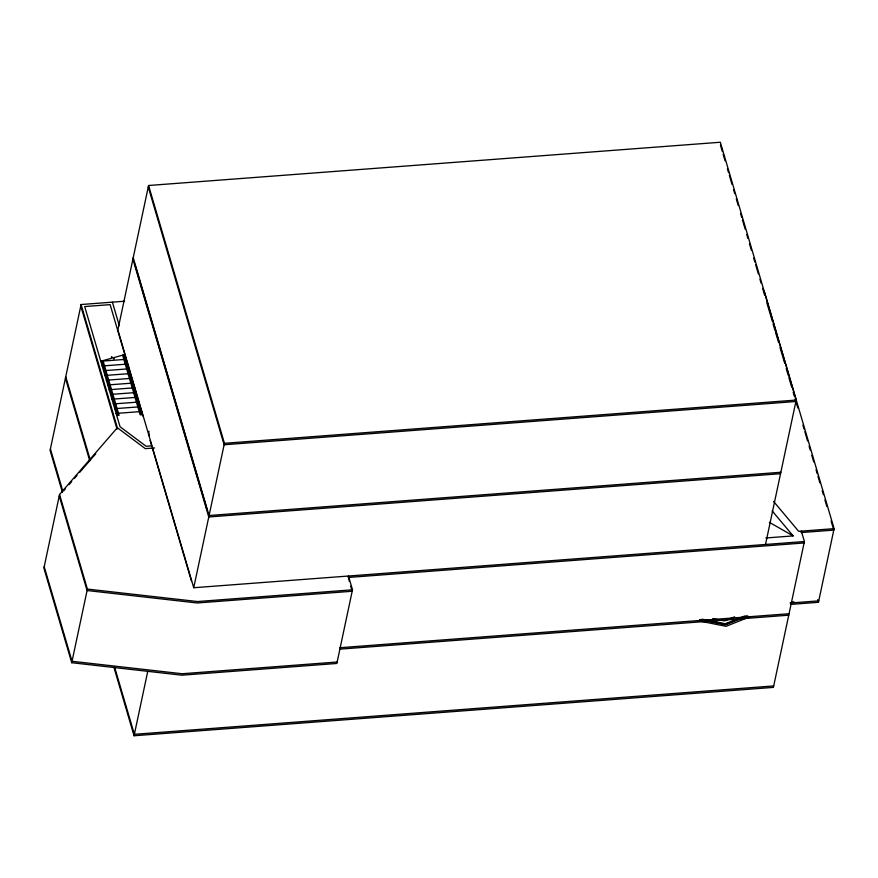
<?xml version="1.0" encoding="UTF-8"?>
<svg xmlns="http://www.w3.org/2000/svg" width="878" height="878" viewBox="0 0 878 878"><rect width="100%" height="100%" fill="white"/><g stroke="black" fill="none" stroke-linecap="round" stroke-linejoin="round"><path stroke-width="1.32" d="M724.394 624.499L724.559 623.621M124.61 301.231L81.094 304.523L50.09 450.381L62.47 492.459M81.094 304.523L117.345 427.729L59.55 494.479L43.9 568.132L71.733 662.725L181.834 675.193L336.845 663.461L352.495 589.807L348.445 576.023L349.246 581.225M765.506 544.47L796.203 400.061L720.333 142.247L148.569 185.499L117.871 329.919L193.731 587.733L804.402 541.528L801.34 531.135M71.733 662.725L87.394 589.083L59.55 494.479M804.402 541.528L773.397 687.386L134.06 735.753L147.723 671.483M193.731 587.733L224.428 443.313L148.569 185.499M791.144 604.371L818.45 602.308L834.1 528.655L764.222 291.178M63.699 490.791L65.477 488.739M69.033 484.634L71.7 481.55M74.367 478.466L77.034 475.382M79.7 472.309L95.702 453.816M734.623 616.828L724.482 620.889L712.793 618.573M744.742 616.016L725.338 623.775L702.323 619.231M726.71 623.775L746.289 615.939M747.847 615.851L725.623 624.741L699.546 619.594M750.152 616.674L726.084 626.31L697.516 620.658M124.819 354.569L114.03 357.565L114.041 359.102L111.528 356.677L111.495 358.268L100.772 361.242L101.947 361.154M791.276 602.319L793.921 601.814M103.11 361.067L123.875 359.486M125.049 359.398L126.223 359.311M102.166 365.983L103.341 365.896M104.515 365.808L125.28 364.238M126.443 364.15L127.617 364.063M103.571 370.725L104.734 370.637M105.909 370.549L126.673 368.979M127.837 368.892L129.011 368.804M104.965 375.477L106.128 375.389M107.303 375.301L128.067 373.721M129.242 373.633L130.405 373.545M106.359 380.218L107.533 380.13M108.696 380.042L129.461 378.473M130.635 378.385L131.799 378.297M107.753 384.959L108.927 384.871M110.09 384.784L130.855 383.214M132.029 383.126L133.204 383.038M109.146 389.711L110.321 389.623M111.495 389.536L132.26 387.955M133.423 387.867L134.597 387.78M110.551 394.452L111.715 394.365M112.889 394.277L133.654 392.707M134.817 392.62L135.991 392.532M111.945 399.194L113.108 399.106M114.283 399.018L135.047 397.449M136.222 397.361L137.385 397.273M113.339 403.946L114.513 403.858M115.677 403.77L136.441 402.201M137.616 402.102L138.779 402.014M114.733 408.687L115.907 408.599M117.07 408.511L137.846 406.942M139.009 406.854L140.184 406.766M116.137 413.439L117.301 413.34M118.475 413.253L139.24 411.683M140.403 411.595L141.577 411.508M116.467 414.559L117.63 414.471L101.881 360.935M116.73 415.47L119.068 415.294L102.989 360.628M142.247 413.768L141.073 413.856L123.721 354.877M142.51 414.668L140.173 414.844L122.613 355.184M154.539 447.945L145.309 448.647L117.345 427.729L117.037 429.166L80.787 305.961M224.428 443.313L796.203 400.061M795.896 401.498L224.12 444.762L148.261 186.948M780.849 472.265L209.074 515.529L133.215 257.715M780.542 473.703L208.766 516.966L132.907 259.153M834.1 528.655L798.662 531.333L773.551 501.393M801.032 532.573L833.793 530.103L831.093 520.917M765.89 537.973L793.141 535.909L772.168 510.908M348.138 577.472L804.094 542.966M352.495 589.807L197.495 601.54L87.394 589.083M790.09 603.032L818.757 600.859M339.61 647.745L789.059 613.733M339.61 649.16L788.751 615.182M337.152 662.012L182.141 673.744L72.04 661.288L44.207 566.694M773.705 685.938L134.367 734.315L114.634 667.247M700.94 619.418L724.471 624.06M769.358 522.333L793.141 535.909M726.369 623.369L727.039 624.181M720.421 145.002L722.353 151.576M723.132 154.21L725.063 160.784M727.39 168.675L728.542 172.626M729.322 175.26L732.032 184.468M733.58 189.725L734.743 193.676M736.291 198.933L738.222 205.507M740.549 213.398L741.701 217.349M742.481 219.983L745.192 229.191M746.739 234.448L747.902 238.388M749.45 243.656L751.381 250.23M753.708 258.121L754.86 262.072M755.64 264.706L758.351 273.903M759.898 279.171L761.061 283.111M762.609 288.379L764.54 294.953M766.867 302.844L772.41 321.491M773.057 323.894L775.109 330.666M775.768 333.102L778.588 342.475M780.026 347.567L784.767 363.47M786.216 368.617L788.235 375.279M788.927 377.825L791.715 387.088M793.185 392.29L794.349 396.241M795.117 398.864L797.893 408.083M802.909 425.139L804.061 429.068M804.841 431.702L807.54 440.877M809.088 446.134L810.24 450.063M811.788 455.309L813.719 461.872M816.035 469.741L817.188 473.681M817.967 476.304L819.898 482.867M822.214 490.736L823.366 494.676M824.914 499.922L826.846 506.485M817.67 599.685L818.45 602.308M350.717 586.241L352.199 591.256L197.188 602.977L87.087 590.521L59.243 495.927M134.784 264.058L206.857 508.999M112.384 302.153L119.287 325.617M142.905 416.029L110.123 304.633L84.683 306.554L120.056 426.763L146.121 446.276L151.685 445.859L150.083 440.427M152.344 448.109L191.514 581.203M65.751 376.728L90.127 459.578M65.444 378.166L89.732 460.741M50.397 448.932L62.777 491.021M113.942 667.368L134.06 735.753M149.414 436.092A21.807 16.056 12 0 1 148.931 431.23"/></g></svg>
